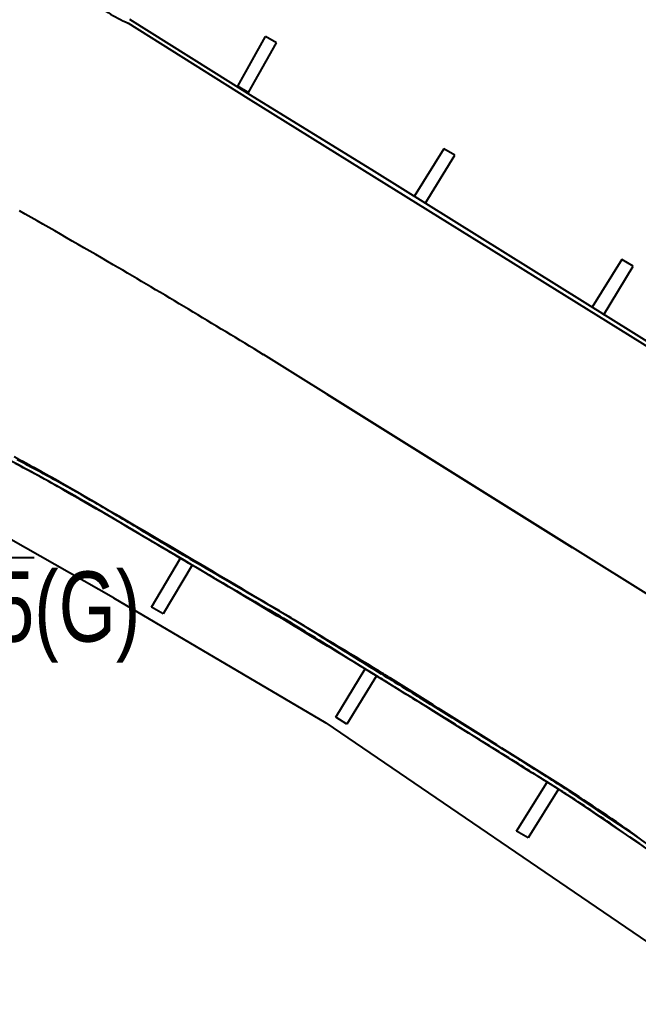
# Model space of a CAD drawing. Header units: millimetres. Extents: x 1358 to 1865, y 706 to 1003.
# Drawn here: x 1760.59 to 1771.36, y 920.46 to 937.34 of the extents above; entities that cross this region are included whole.
import ezdxf

# ---------------------------------------------------------------- set-up
doc = ezdxf.new("R2010")
doc.units = ezdxf.units.MM
doc.layers.add('建築', color=7, linetype='Continuous')
doc.layers.add('文字', color=6, linetype='Continuous')
doc.styles.add('新細明體', font='')
doc.styles.get('新細明體').set_extended_font_data('新細明體')

msp = doc.modelspace()

# ---------------------------------------------------------------- linework, layer by layer
at = {"layer": '建築', "ltscale": 1000}
for p, q in [((1764.61, 936.027, -0.386), (1762.511, 937.344, -0.386)), ((1764.571, 935.964, -0.386), (1762.477, 937.279, -0.386)), ((1764.387, 936.18, -0.309), (1764.87, 937.045, -0.309)), ((1765.058, 936.935, -0.309), (1764.87, 937.045, -0.309)), ((1764.575, 936.071, -0.309), (1765.058, 936.935, -0.309)), ((1764.387, 936.18, -0.309), (1764.575, 936.071, -0.309)), ((1766.764, 934.697, -0.386), (1764.61, 936.027, -0.386)), ((1766.767, 934.596, -0.386), (1764.571, 935.964, -0.386)), ((1767.972, 935.092, 0.726), (1767.456, 934.265, 0.726)), ((1767.645, 934.139, -0.309), (1768.164, 934.982, -0.309)), ((1768.164, 934.982, -0.309), (1767.972, 935.092, -0.309)), ((1774.076, 930.137, -0.309), (1766.764, 934.697, -0.309)), ((1766.767, 934.596, -0.386), (1766.767, 934.596, -0.386)), ((1774.031, 930.08, -0.309), (1766.767, 934.596, -0.309)), ((1771.069, 933.169, -0.309), (1770.55, 932.336, -0.309)), ((1771.261, 933.048, -0.309), (1771.069, 933.169, -0.309)), ((1770.749, 932.199, -0.309), (1771.261, 933.048, -0.309)), ((1772.308, 926.841, -0.309), (1764.831, 931.511, -0.309)), ((1765.934, 930.822, -0.309), (1770.2, 928.157, -0.309)), ((1762.225, 927.282, -0.309), (1759.342, 928.919, -0.309)), ((1762.887, 927.116, -0.309), (1763.392, 927.969, -0.309)), ((1763.591, 927.851, -0.309), (1763.087, 927, -0.309)), ((1762.225, 927.282, -0.309), (1765.92, 925.106, -0.309)), ((1763.087, 927, -0.309), (1762.887, 927.116, -0.309)), ((1766.093, 925.205, -0.309), (1766.602, 926.045, -0.309)), ((1766.801, 925.924, -0.309), (1766.282, 925.085, -0.309)), ((1766.282, 925.085, -0.309), (1766.093, 925.205, -0.309)), ((1765.92, 925.106, -0.309), (1772.722, 920.464, -0.309)), ((1769.234, 923.221, -0.309), (1769.766, 924.073, -0.309)), ((1769.962, 923.95, -0.309), (1769.44, 923.106, -0.309)), ((1769.44, 923.106, -0.309), (1769.234, 923.221, -0.309))]:
    msp.add_line(p, q, dxfattribs=at)
for centre, radius, start, end in [((1763.753, 940.084, -0.386), 3.082, 230.9723, 245.5412), ((1696.545, 820.54, -0.309), 130.297, 59.73228, 60.55984), ((1696.545, 820.54, -0.309), 130.297, 59.06304, 59.73228), ((1696.545, 820.54, -0.309), 130.297, 58.3938, 59.06304), ((1748.91, 907.734, -0.309), 24.861, 60.0957, 62.2252), ((1746.986, 904.148, -0.309), 28.844, 60.105, 62.1621), ((1743.522, 897.086, -0.386), 36.702, 61.1341, 62.4164), ((1743.522, 897.086, -0.386), 36.775, 61.1341, 62.4164), ((1747.819, 904.881, -0.386), 27.8, 59.6607, 61.1341), ((1747.819, 904.881, -0.386), 27.873, 59.6607, 61.1341), ((1655.482, 745.287, -0.309), 212.259, 59.3669, 60.09566), ((1672.037, 773.781, -0.309), 179.22, 59.2797, 60.10495), ((1702.644, 827.696, -0.386), 117.307, 59.2151, 59.66074), ((1702.644, 827.696, -0.386), 117.233, 59.2151, 59.66074), ((1860.537, 1092.721, -0.386), 191.261, 239.2151, 239.564), ((1860.537, 1092.721, -0.386), 191.187, 239.2151, 239.564), ((1564.34, 591.378, -0.309), 391.13, 59.09521, 59.3669), ((1847.517, 1070.562, -0.386), 165.486, 239.564, 240.07263), ((1540.207, 551.933, -0.309), 437.281, 59.02215, 59.2797), ((1847.517, 1070.562, -0.386), 165.559, 239.564, 240.07263), ((1756.36, 912.209, -0.386), 17.157, 58.4926, 60.0726), ((1756.36, 912.209, -0.386), 17.23, 58.4926, 60.0726), ((1556.974, 579.072, -0.309), 405.472, 58.82837, 59.09521), ((1726.471, 863.449, -0.386), 74.422, 58.06798, 58.49256), ((1581.136, 620.11, -0.309), 357.762, 58.7374, 59.02214), ((1726.471, 863.449, -0.386), 74.348, 58.06798, 58.49256), ((1963.872, 1244.377, -0.386), 374.5, 238.06798, 238.25716), ((1963.872, 1244.377, -0.386), 374.427, 238.06798, 238.25716), ((1756.164, 908.405, -0.309), 20.495, 58.0288, 58.7374), ((2598.462, 2270.148, -0.386), 1580.697, 238.257158, 238.287675), ((1759.564, 913.961, -0.309), 14.072, 57.8877, 58.8284), ((2598.462, 2270.148, -0.386), 1580.623, 238.257158, 238.287675), ((62.291, -1790.438, -0.309), 3206.956, 57.825437, 57.887745), ((-271.336, -2339.91, -0.309), 3849.634, 57.977131, 58.028832), ((853.438, -553.939, -0.386), 1739.101, 58.258678, 58.287865), ((853.438, -553.938, -0.386), 1739.027, 58.258678, 58.287865), ((1688.821, 796.482, -0.386), 151.178, 57.85822, 58.25868), ((1688.821, 796.482, -0.386), 151.104, 57.85822, 58.25868), ((1704.535, 821.492, -0.386), 121.64, 57.41175, 57.85822), ((1704.535, 821.492, -0.386), 121.567, 57.41175, 57.85822), ((1756.371, 902.365, -0.309), 25.59, 54.3359, 57.8254), ((1764.238, 914.89, -0.386), 10.792, 56.0551, 57.4118), ((1757.648, 904.26, -0.309), 23.224, 55.3216, 57.9771), ((1764.238, 914.89, -0.386), 10.718, 56.0551, 57.4118), ((1608.245, 683.14, -0.386), 290.151, 55.79426, 56.05505), ((1608.245, 683.14, -0.386), 290.077, 55.79426, 56.05505), ((1713.538, 840.507, -0.309), 100.749, 54.04678, 55.32165), ((1716.495, 846.825, -0.309), 93.962, 52.82978, 54.32696), ((1756.843, 901.749, -0.386), 25.746, 54.4514, 55.7943)]:
    msp.add_arc(centre, radius, start, end, dxfattribs=at)

# ---------------------------------------------------------------- texts
at = {"layer": '文字', "style": '新細明體', "width": 0.8}
msp.add_text('"L11"TO"PL3"XLPE %%O22%%O/4Cx1, %%O5.5%%O(G)', height=1.22078, dxfattribs=at).set_placement((1741.987, 926.518, 0.07))

doc.saveas('drawing.dxf')
